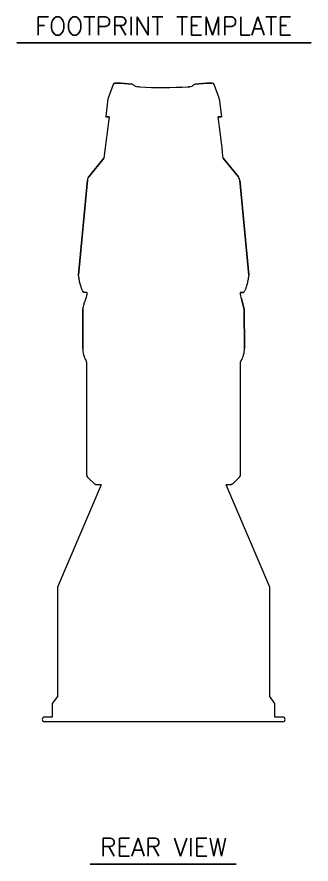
# Model space of a CAD drawing. Extents: x 11 to 120, y 2 to 94.
# Drawn here: x 107.92 to 120.14, y 59.18 to 94.37 of the extents above; entities that cross this region are included whole.
import ezdxf
from ezdxf.enums import TextEntityAlignment as Align

# ---------------------------------------------------------------- set-up
doc = ezdxf.new("R2010")
doc.units = 0
doc.header["$MEASUREMENT"] = 0
doc.linetypes.add('SLD-Solid', pattern=[0])
doc.layers.add('OBJECT', color=7, linetype='CONTINUOUS')
doc.styles.get("Standard").update_dxf_attribs({"font": 'SIMPLEX'})

msp = doc.modelspace()

# ---------------------------------------------------------------- linework, layer by layer
at = {"layer": 'OBJECT', "color": 1}
for p, q in [((107.916, 93.288), (120.14, 93.288)), ((110.953, 59.18), (117.025, 59.18))]:
    msp.add_line(p, q, dxfattribs=at)
at = {"layer": 'OBJECT', "lineweight": 15}
for p, q in [((111.913, 91.56), (111.705, 90.994)), ((116.32, 90.994), (116.111, 91.56)), ((111.699, 90.972), (111.609, 90.237)), ((116.326, 90.972), (116.416, 90.237)), ((110.818, 75.336), (110.818, 80.02)), ((117.208, 75.336), (117.208, 80.02))]:
    msp.add_line(p, q, dxfattribs=at)
at = {"layer": 'OBJECT'}
for p, q in [((111.991, 91.625), (112.227, 91.625)), ((112.227, 91.625), (112.702, 91.582)), ((115.797, 91.625), (115.323, 91.582)), ((116.033, 91.625), (115.797, 91.625)), ((115.029, 91.468), (115.082, 91.471)), ((111.619, 90.225), (111.747, 90.225)), ((116.406, 90.225), (116.279, 90.225)), ((111.534, 88.505), (110.904, 87.722)), ((116.492, 88.505), (117.121, 87.722)), ((110.849, 87.595), (110.471, 83.657)), ((117.176, 87.595), (117.554, 83.658)), ((117.244, 82.659), (117.364, 82.23)), ((110.661, 82.23), (110.653, 80.591)), ((117.364, 82.23), (117.373, 80.591)), ((110.854, 75.248), (111.153, 74.96)), ((117.171, 75.248), (116.872, 74.96)), ((111.195, 74.949), (111.417, 74.934)), ((116.83, 74.949), (116.607, 74.934))]:
    msp.add_line(p, q, dxfattribs=at)
at = {"layer": 'OBJECT', "color": 7, "linetype": 'SLD-Solid', "lineweight": 15}
for p, q in [((111.417, 74.934), (109.597, 70.685)), ((118.426, 70.685), (116.607, 74.934)), ((109.597, 70.685), (109.597, 66.142)), ((118.426, 66.142), (118.426, 70.685)), ((109.597, 66.142), (109.385, 65.85)), ((109.385, 65.85), (109.385, 65.287)), ((118.638, 65.85), (118.426, 66.142)), ((118.638, 65.287), (118.638, 65.85)), ((109.385, 65.287), (109.065, 65.287)), ((118.959, 65.287), (118.638, 65.287)), ((118.959, 65.087), (109.065, 65.087))]:
    msp.add_line(p, q, dxfattribs=at)
at = {"layer": 'OBJECT', "lineweight": 15}
for centre, radius, start, end in [((112, 91.534), 0.0904, 95.1369, 163.42), ((112.39, 91.022), 0.641, 47.0204, 60.8624), ((115.635, 91.022), 0.641, 119.1376, 132.9796), ((116.025, 91.534), 0.0904, 16.58, 84.8631), ((112.936, 91.778), 0.307, 249.0983, 271.1655), ((114.013, 108.53), 17.092, 266.6226, 273.4087), ((115.088, 91.778), 0.307, 268.8345, 290.9017), ((111.799, 90.96), 0.1, 159.8, 173), ((116.227, 90.96), 0.1, 7, 20.2), ((260.418, 70.953), 149.915, 172.61385, 173.27623), ((111.619, 90.235), 0.01, 173, 270), ((-32.393, 70.953), 149.915, 6.72377, 7.38615), ((116.406, 90.235), 0.01, 270, 7), ((106.984, 82.962), 3.556, 8.8366, 11.2695), ((110.145, 82.917), 0.686, 337.9441, 0.5007), ((117.879, 82.916), 0.685, 179.4791, 202.0761), ((119.01, 82.924), 1.68, 179.9629, 180.0371), ((109.979, 82.236), 0.683, 359.4998, 1.6642), ((111.653, 80.591), 1, 180, 210.0005), ((116.373, 80.591), 1, 329.9995, 360), ((110.943, 75.336), 0.125, 179.9996, 225.0011), ((110.943, 75.336), 0.125, 179.9996, 225.0012), ((117.083, 75.336), 0.125, 314.9989, 0.0004), ((117.083, 75.336), 0.125, 314.9988, 0.0004)]:
    msp.add_arc(centre, radius, start, end, dxfattribs=at)
at = {"layer": 'OBJECT', "color": 7, "linetype": 'SLD-Solid', "lineweight": 15}
for centre, start, end in [((109.065, 65.187), 90, 270), ((118.959, 65.187), 270, 90)]:
    msp.add_arc(centre, 0.1, start, end, dxfattribs=at)
at = {"layer": 'OBJECT', "lineweight": 15}
for points in [[(113.006, 91.468), (112.942, 91.471)], [(110.602, 83.094), (110.585, 83.149)], [(117.44, 83.149), (117.423, 83.094)], [(110.661, 82.255), (110.671, 82.3)], [(110.809, 80.051), (110.787, 80.091)], [(117.216, 80.051), (117.239, 80.091)], [(111.153, 74.96), (111.195, 74.949)], [(116.872, 74.96), (116.83, 74.949)]]:
    msp.add_open_spline(points, degree=1, dxfattribs=at)
for points, knots in [([(110.85, 87.595), (110.854, 87.613), (110.862, 87.66), (110.888, 87.699), (110.904, 87.722)], [0, 0, 0, 0, 0.40422, 1, 1, 1, 1]), ([(117.175, 87.595), (117.172, 87.613), (117.163, 87.66), (117.137, 87.699), (117.121, 87.722)], [0, 0, 0, 0, 0.40422, 1, 1, 1, 1]), ([(110.585, 83.149), (110.566, 83.208), (110.528, 83.327), (110.508, 83.448), (110.497, 83.508)], [0, 0, 0, 0, 0.499145, 1, 1, 1, 1]), ([(117.528, 83.508), (117.518, 83.448), (117.497, 83.327), (117.459, 83.209), (117.44, 83.149)], [0, 0, 0, 0, 0.499153, 1, 1, 1, 1]), ([(117.554, 83.657), (117.554, 83.657), (117.555, 83.66), (117.552, 83.646), (117.546, 83.615), (117.537, 83.568), (117.531, 83.528), (117.528, 83.508)], [0, 0, 0, 0, 0.044289, 0.29956, 0.562254, 0.778958, 1, 1, 1, 1]), ([(110.696, 82.923), (110.695, 82.923), (110.694, 82.923), (110.69, 82.925), (110.68, 82.937), (110.653, 82.983), (110.619, 83.039), (110.606, 83.082), (110.602, 83.094)], [0, 0, 0, 0, 0.008656, 0.020055, 0.062765, 0.226499, 0.787567, 1, 1, 1, 1]), ([(117.423, 83.094), (117.415, 83.073), (117.397, 83.021), (117.363, 82.961), (117.337, 82.928), (117.334, 82.925), (117.332, 82.923), (117.33, 82.923), (117.329, 82.923), (117.329, 82.923)], [0, 0, 0, 0, 0.3745, 0.926844, 0.953375, 0.977898, 0.987314, 0.997171, 1, 1, 1, 1]), ([(110.831, 82.923), (110.803, 82.923), (110.758, 82.923), (110.713, 82.923), (110.696, 82.923)], [0, 0, 0, 0, 0.619549, 1, 1, 1, 1]), ([(117.194, 82.925), (117.219, 82.925), (117.264, 82.925), (117.31, 82.925), (117.329, 82.925)], [0, 0, 0, 0, 0.56264, 1, 1, 1, 1]), ([(117.329, 82.923), (117.294, 82.923), (117.249, 82.923), (117.204, 82.923), (117.194, 82.923)], [0, 0, 0, 0, 0.775376, 1, 1, 1, 1]), ([(110.671, 82.3), (110.684, 82.361), (110.712, 82.481), (110.758, 82.6), (110.781, 82.659)], [0, 0, 0, 0, 0.499048, 1, 1, 1, 1]), ([(110.818, 80.02), (110.817, 80.027), (110.816, 80.038), (110.811, 80.048), (110.809, 80.051)], [0, 0, 0, 0, 0.643567, 1, 1, 1, 1]), ([(117.208, 80.02), (117.208, 80.027), (117.209, 80.038), (117.214, 80.048), (117.216, 80.051)], [0, 0, 0, 0, 0.643567, 1, 1, 1, 1])]:
    msp.add_open_spline(points, degree=3, knots=knots, dxfattribs=at)

# ---------------------------------------------------------------- texts
at = {"layer": 'OBJECT', "color": 1}
for s, p in [('FOOTPRINT TEMPLATE', (114.012, 93.619)), ('REAR VIEW', (114.012, 59.511))]:
    msp.add_text(s, height=0.75, dxfattribs=at).set_placement(p, align=Align.CENTER)

doc.saveas('drawing.dxf')
